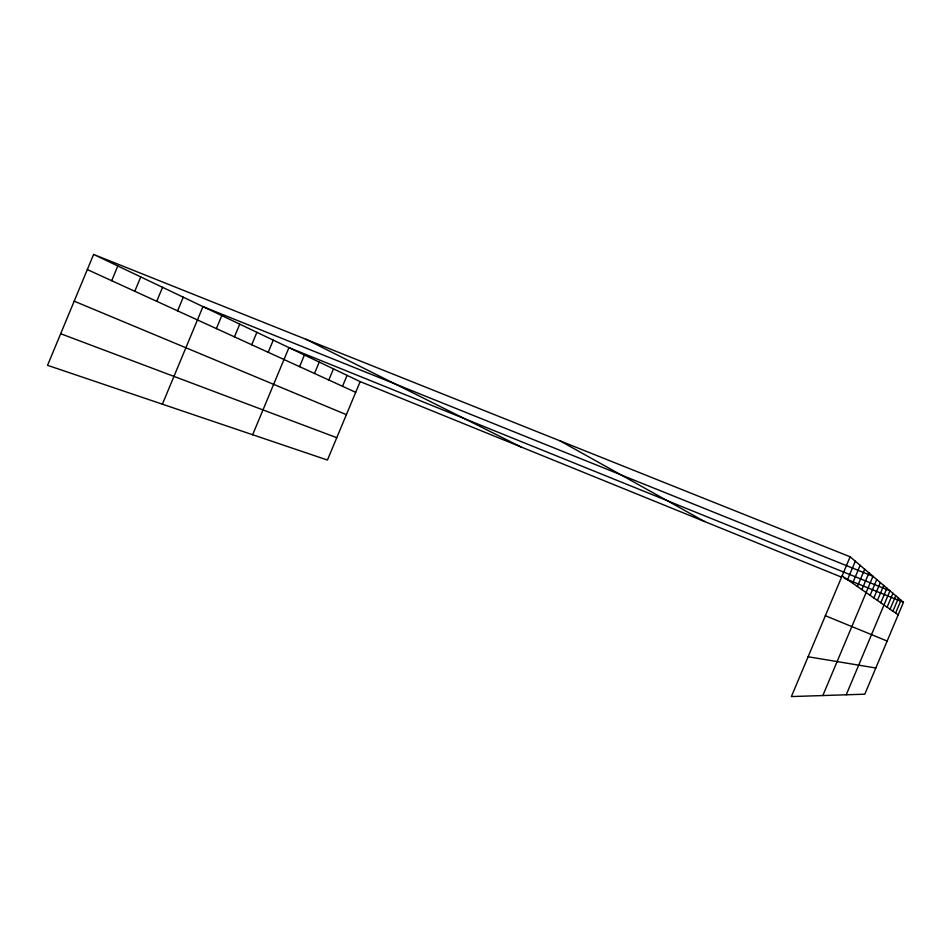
<?xml version="1.0" encoding="UTF-8"?>
<svg xmlns="http://www.w3.org/2000/svg" width="951" height="951" viewBox="0 0 951 951"><rect width="100%" height="100%" fill="white"/><g stroke="black" fill="none" stroke-linecap="round" stroke-linejoin="round"><path stroke-width="1.43" d="M93.614 254.428L47.55 365.327L327.441 460.046L360.167 381.601L93.614 254.428L850.135 556.799L903.45 602.304L864.804 694.182L791.387 696.572L850.135 556.799M111.695 280.711L117.817 265.971M134.792 291.279L140.76 276.919M156.737 301.312L162.55 287.321M177.599 310.858L183.27 297.199M162.395 404.187L202.991 306.614L872.97 576.294L822.829 695.55M216.388 328.594L221.797 315.589M234.445 336.856L239.735 324.148M251.706 344.749L256.877 332.327M268.206 352.298L273.27 340.137M252.645 434.738L288.949 347.626L889.958 590.797L846.224 694.789M299.577 366.646L304.427 355.008M314.496 373.47L319.239 362.081M328.796 380.008L333.456 368.857M342.526 386.284L347.079 375.36M847.555 579.658L855.306 561.209M852.643 583.201L860.144 565.346M857.422 586.517L864.685 569.221M861.903 589.632L868.952 572.859M870.106 595.338L876.751 579.528M873.862 597.953L880.329 582.571M877.428 600.426L883.717 585.459M880.792 602.768L886.926 588.193M887.117 607.166L892.941 593.329M890.088 609.234L895.759 595.742M892.918 611.196L898.445 598.036M895.604 613.062L901.013 600.224M808.112 656.761L875.812 668.006M60.674 333.73L336.761 437.698M360.167 381.601L841.492 577.138M844.215 578.244L903.45 602.304M825.361 615.725L887.152 641.033M74.202 301.182L346.378 414.672M87.326 269.573L355.698 392.311M305.901 339.269L520.863 446.887M560.032 440.848L704.536 521.505M842.111 575.878L898.172 614.845"/></g></svg>
